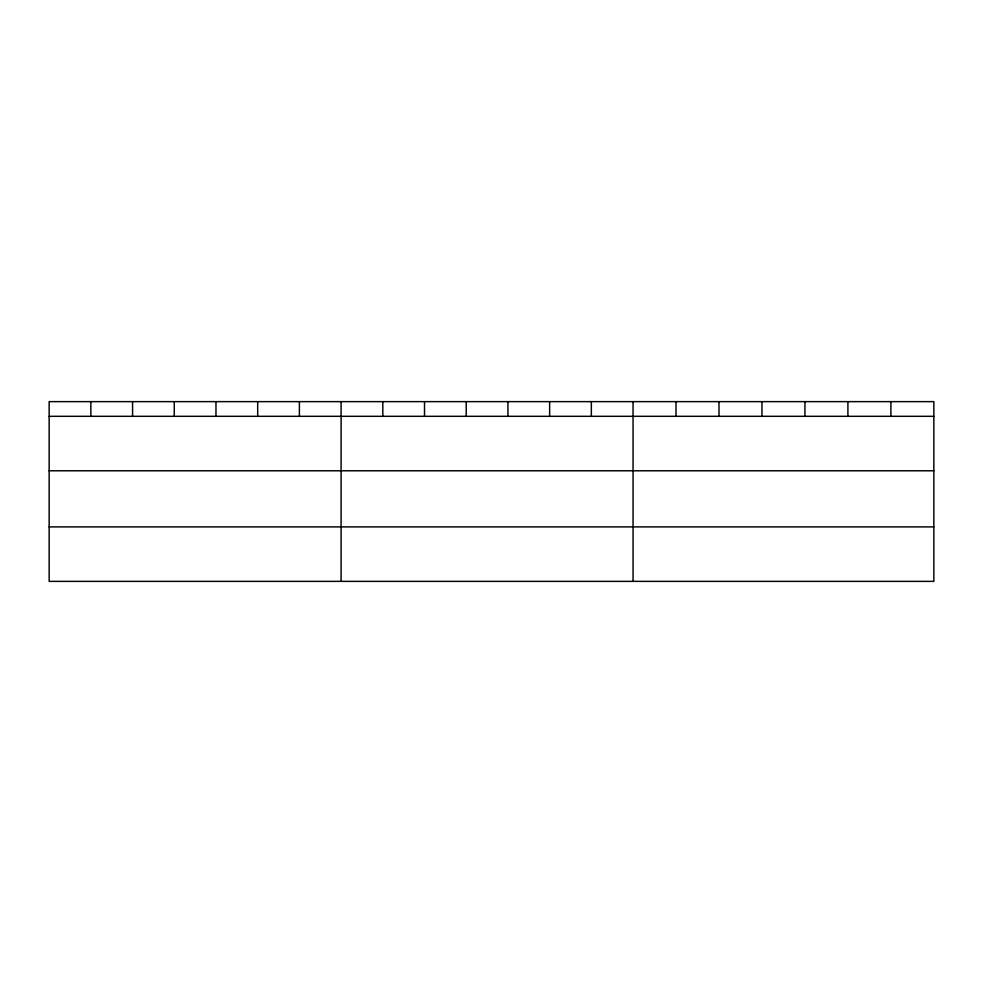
<?xml version="1.0" encoding="UTF-8"?>
<svg xmlns="http://www.w3.org/2000/svg" width="983" height="983" viewBox="0 0 983 983"><rect width="100%" height="100%" fill="white"/><g stroke="black" fill="none" stroke-linecap="round" stroke-linejoin="round"><path stroke-width="1.47" d="M933.85 470.783L933.85 401.629L49.15 401.629L49.15 581.371L933.85 581.371L933.85 470.783L49.15 470.783M49.15 416.313L933.85 416.313M49.15 526.9L933.85 526.9M890.881 401.629L890.881 416.313M847.911 401.629L847.911 416.313M804.942 401.629L804.942 416.313M761.96 401.629L761.96 416.313M718.991 401.629L718.991 416.313M676.021 401.629L676.021 416.313M633.052 401.629L633.052 581.371M591.348 401.629L591.348 416.313M549.632 401.629L549.632 416.313M507.928 401.629L507.928 416.313M466.225 401.629L466.225 416.313M424.521 401.629L424.521 416.313M382.805 401.629L382.805 416.313M341.101 401.629L341.101 581.371M299.397 401.629L299.397 416.313M257.681 401.629L257.681 416.313M215.977 401.629L215.977 416.313M174.274 401.629L174.274 416.313M132.57 401.629L132.57 416.313M90.854 401.629L90.854 416.313"/></g></svg>
